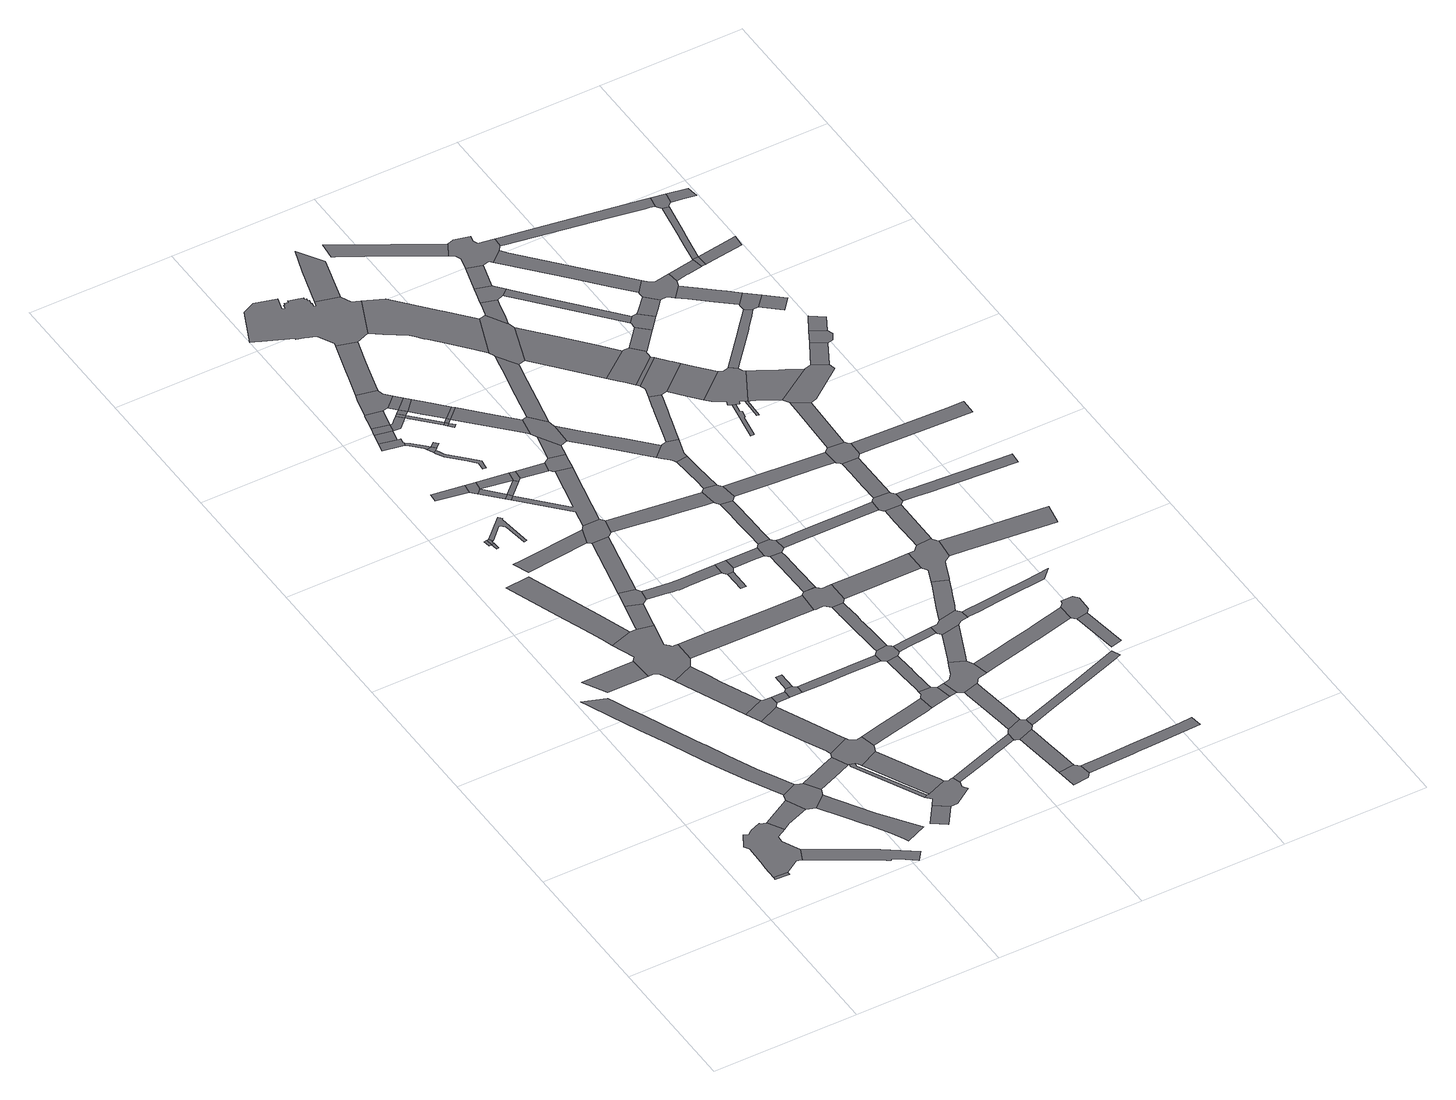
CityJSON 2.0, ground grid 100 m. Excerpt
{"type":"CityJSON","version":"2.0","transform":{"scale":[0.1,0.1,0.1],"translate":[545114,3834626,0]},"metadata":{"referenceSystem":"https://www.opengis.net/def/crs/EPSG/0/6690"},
"CityObjects":{
"road1":{"type":"Road","attributes":{"RoadStructureAttribute.sectionType":"1"},"geometry":[{"type":"MultiSurface","lod":"1","boundaries":[[[0,1,2,3]]]}]},
"road2":{"type":"Road","geometry":[{"type":"MultiSurface","lod":"1","boundaries":[[[4,5,6,7,8,9,10,11,12,13,14,0,3,15,16,17,18,19,20,21,22]]]}]},
"road3":{"type":"Road","attributes":{"RoadStructureAttribute.sectionType":"1"},"geometry":[{"type":"MultiSurface","lod":"1","boundaries":[[[23,24,22,21,25,26,27,28]]]}]},
"road4":{"type":"Road","attributes":{"RoadStructureAttribute.sectionType":"1"},"geometry":[{"type":"MultiSurface","lod":"1","boundaries":[[[29,30,31,18,17,32,33,34,35,36,37,38,39]]]}]},
"road5":{"type":"Road","attributes":{"RoadStructureAttribute.sectionType":"1"},"geometry":[{"type":"MultiSurface","lod":"1","boundaries":[[[40,41,42,43,44,45,46,47,48,49,50,51,52,53,54,55,56,57,58,59,60,61,62,63,64]]]}]},
"road6":{"type":"Road","geometry":[{"type":"MultiSurface","lod":"1","boundaries":[[[65,66,53,52,67,68,23,28,69,70,71,72]]]}]},
"road7":{"type":"Road","attributes":{"RoadStructureAttribute.sectionType":"1"},"geometry":[{"type":"MultiSurface","lod":"1","boundaries":[[[73,74,75,76,77]]]}]},
"road8":{"type":"Road","attributes":{"RoadStructureAttribute.sectionType":"1"},"geometry":[{"type":"MultiSurface","lod":"1","boundaries":[[[78,70,69,79,80,81,82,83,84,85,86,87]]]}]},
"road9":{"type":"Road","attributes":{"RoadStructureAttribute.sectionType":"1"},"geometry":[{"type":"MultiSurface","lod":"1","boundaries":[[[88,89,72,71,90,91]]]}]},
"road10":{"type":"Road","attributes":{"RoadStructureAttribute.sectionType":"1"},"geometry":[{"type":"MultiSurface","lod":"1","boundaries":[[[92,93,94,95,96,97,98,99,100]]]}]},
"road11":{"type":"Road","geometry":[{"type":"MultiSurface","lod":"1","boundaries":[[[100,99,101,77,76,102,103,104,105,106,107,108,109,110,111,112,113,114,115]]]}]},
"road12":{"type":"Road","attributes":{"RoadStructureAttribute.sectionType":"1"},"geometry":[{"type":"MultiSurface","lod":"1","boundaries":[[[116,117,118,119,120,121,122,123,105,104,124,125,126]]]}]},
"road13":{"type":"Road","geometry":[{"type":"MultiSurface","lod":"1","boundaries":[[[127,126,125,128,129,130,131]]]}]},
"road14":{"type":"Road","geometry":[{"type":"MultiSurface","lod":"1","boundaries":[[[132,133,134,135]]]}]},
"road15":{"type":"Road","geometry":[{"type":"MultiSurface","lod":"1","boundaries":[[[136,137,138,135]]]}]},
"road16":{"type":"Road","attributes":{"RoadStructureAttribute.sectionType":"1"},"geometry":[{"type":"MultiSurface","lod":"1","boundaries":[[[139,140,141,142]]]}]},
"road17":{"type":"Road","attributes":{"RoadStructureAttribute.sectionType":"1"},"geometry":[{"type":"MultiSurface","lod":"1","boundaries":[[[143,132,135,138,144,145]]]}]},
"road18":{"type":"Road","attributes":{"RoadStructureAttribute.sectionType":"1"},"geometry":[{"type":"MultiSurface","lod":"1","boundaries":[[[146,147,148,129,128,149,150,151,152,153,154]]]}]},
"road19":{"type":"Road","attributes":{"RoadStructureAttribute.sectionType":"1"},"geometry":[{"type":"MultiSurface","lod":"1","boundaries":[[[155,156,157,158,159,160]]]}]},
"road20":{"type":"Road","geometry":[{"type":"MultiSurface","lod":"1","boundaries":[[[161,162,163,154,153,164,88,91,165,155,160,166,167,168,169,170,171]]]}]},
"road21":{"type":"Road","attributes":{"RoadStructureAttribute.sectionType":"1"},"geometry":[{"type":"MultiSurface","lod":"1","boundaries":[[[172,173,174,175,176,177,178,179,180,143,145]]]}]},
"road22":{"type":"Road","attributes":{"RoadStructureAttribute.sectionType":"1"},"geometry":[{"type":"MultiSurface","lod":"1","boundaries":[[[181,182,115,114,183,184,185]]]}]},
"road23":{"type":"Road","attributes":{"RoadStructureAttribute.sectionType":"1"},"geometry":[{"type":"MultiSurface","lod":"1","boundaries":[[[186,187,188,189,190,191,192,168,167,193,194,195]]]}]},
"road24":{"type":"Road","attributes":{"RoadStructureAttribute.sectionType":"1"},"geometry":[{"type":"MultiSurface","lod":"1","boundaries":[[[131,130,196,197]]]}]},
"road25":{"type":"Road","attributes":{"RoadStructureAttribute.sectionType":"1"},"geometry":[{"type":"MultiSurface","lod":"1","boundaries":[[[198,199,200,201]]]}]},
"road26":{"type":"Road","geometry":[{"type":"MultiSurface","lod":"1","boundaries":[[[202,203,195,194,158,157,204,139,142,205,206,207,208,209]]]}]},
"road27":{"type":"Road","attributes":{"function":"3","RoadStructureAttribute.sectionType":"1"},"geometry":[{"type":"MultiSurface","lod":"1","boundaries":[[[210,211,212,213,214,215]]]}]},
"road28":{"type":"Road","geometry":[{"type":"MultiSurface","lod":"1","boundaries":[[[216,217,181,185,218,219,220,221,222,223]]]}]},
"road29":{"type":"Road","geometry":[{"type":"MultiSurface","lod":"1","boundaries":[[[224,197,196,225,226,227,228]]]}]},
"road30":{"type":"Road","geometry":[{"type":"MultiSurface","lod":"1","boundaries":[[[229,230,231,232,233,234,235,236,237]]]}]},
"road31":{"type":"Road","geometry":[{"type":"MultiSurface","lod":"1","boundaries":[[[238,239,224,228]]]}]},
"road32":{"type":"Road","attributes":{"RoadStructureAttribute.sectionType":"1"},"geometry":[{"type":"MultiSurface","lod":"1","boundaries":[[[240,229,237,241,242,243]]]}]},
"road33":{"type":"Road","geometry":[{"type":"MultiSurface","lod":"1","boundaries":[[[201,200,244,245,246]]]}]},
"road34":{"type":"Road","geometry":[{"type":"MultiSurface","lod":"1","boundaries":[[[247,248,240,243,249,250]]]}]},
"road35":{"type":"Road","attributes":{"RoadStructureAttribute.sectionType":"1"},"geometry":[{"type":"MultiSurface","lod":"1","boundaries":[[[245,244,251,252]]]}]},
"road36":{"type":"Road","attributes":{"RoadStructureAttribute.sectionType":"1"},"geometry":[{"type":"MultiSurface","lod":"1","boundaries":[[[253,254,255,256,216,223]]]}]},
"road37":{"type":"Road","attributes":{"RoadStructureAttribute.sectionType":"1"},"geometry":[{"type":"MultiSurface","lod":"1","boundaries":[[[257,258,234,233,259,260,261,262,263]]]}]},
"road38":{"type":"Road","attributes":{"RoadStructureAttribute.sectionType":"1"},"geometry":[{"type":"MultiSurface","lod":"1","boundaries":[[[264,265,266,247,250,267,268,269,270]]]}]},
"road39":{"type":"Road","geometry":[{"type":"MultiSurface","lod":"1","boundaries":[[[252,251,271,272]]]}]},
"road40":{"type":"Road","geometry":[{"type":"MultiSurface","lod":"1","boundaries":[[[263,262,273,274,275]]]}]},
"road41":{"type":"Road","attributes":{"RoadStructureAttribute.sectionType":"1"},"geometry":[{"type":"MultiSurface","lod":"1","boundaries":[[[276,277,278,250,249,279,280,281]]]}]},
"road42":{"type":"Road","attributes":{"RoadStructureAttribute.sectionType":"1"},"geometry":[{"type":"MultiSurface","lod":"1","boundaries":[[[246,245,282,283]]]}]},
"road43":{"type":"Road","geometry":[{"type":"MultiSurface","lod":"1","boundaries":[[[284,285,263,275]]]}]},
"road44":{"type":"Road","attributes":{"RoadStructureAttribute.sectionType":"1"},"geometry":[{"type":"MultiSurface","lod":"1","boundaries":[[[286,287,288,289,290,291,292,293,294,295,296,297,274,273]]]}]},
"road45":{"type":"Road","attributes":{"RoadStructureAttribute.sectionType":"1"},"geometry":[{"type":"MultiSurface","lod":"1","boundaries":[[[298,299,300,301,171,170,302,303,304,305,306]]]}]},
"road46":{"type":"Road","attributes":{"RoadStructureAttribute.sectionType":"1"},"geometry":[{"type":"MultiSurface","lod":"1","boundaries":[[[282,252,272,307]]]}]},
"road47":{"type":"Road","attributes":{"RoadStructureAttribute.sectionType":"1"},"geometry":[{"type":"MultiSurface","lod":"1","boundaries":[[[308,309,310,311,312,108,107,313,314,315,316,317]]]}]},
"road48":{"type":"Road","geometry":[{"type":"MultiSurface","lod":"1","boundaries":[[[318,319,320,321,264,270,322,323,324,325,326,327,328]]]}]},
"road49":{"type":"Road","geometry":[{"type":"MultiSurface","lod":"1","boundaries":[[[329,276,281,330]]]}]},
"road50":{"type":"Road","geometry":[{"type":"MultiSurface","lod":"1","boundaries":[[[331,332,333,210,215,334,335,256,255,336,337,338,339,340,341,342]]]}]},
"road51":{"type":"Road","attributes":{"RoadStructureAttribute.sectionType":"1"},"geometry":[{"type":"MultiSurface","lod":"1","boundaries":[[[343,344,345,346,347,348,221,220,349,350,351,352,353,354,355,356,357,358,359]]]}]},
"road52":{"type":"Road","attributes":{"RoadStructureAttribute.sectionType":"1"},"geometry":[{"type":"MultiSurface","lod":"1","boundaries":[[[360,361,329,330,362]]]}]},
"road53":{"type":"Road","attributes":{"RoadStructureAttribute.sectionType":"1"},"geometry":[{"type":"MultiSurface","lod":"1","boundaries":[[[363,364,365,366,227,226,367,368,369,370,371]]]}]},
"road54":{"type":"Road","geometry":[{"type":"MultiSurface","lod":"1","boundaries":[[[283,282,307,372,373]]]}]},
"road55":{"type":"Road","attributes":{"RoadStructureAttribute.sectionType":"1"},"geometry":[{"type":"MultiSurface","lod":"1","boundaries":[[[374,375,272,271,376,331,342,377,378,379]]]}]},
"road56":{"type":"Road","attributes":{"RoadStructureAttribute.sectionType":"1"},"geometry":[{"type":"MultiSurface","lod":"1","boundaries":[[[324,323,380,360,381]]]}]},
"road57":{"type":"Road","attributes":{"RoadStructureAttribute.sectionType":"1"},"geometry":[{"type":"MultiSurface","lod":"1","boundaries":[[[382,383,384,385,386,209,208,387,388,389,390,391,392,393]]]}]},
"road58":{"type":"Road","attributes":{"RoadStructureAttribute.sectionType":"1"},"geometry":[{"type":"MultiSurface","lod":"1","boundaries":[[[330,281,394,395]]]}]},
"road59":{"type":"Road","geometry":[{"type":"MultiSurface","lod":"1","boundaries":[[[381,360,362,396]]]}]},
"road60":{"type":"Road","geometry":[{"type":"MultiSurface","lod":"1","boundaries":[[[395,394,397,398]]]}]},
"road61":{"type":"Road","attributes":{"RoadStructureAttribute.sectionType":"1"},"geometry":[{"type":"MultiSurface","lod":"1","boundaries":[[[399,400,401,402,403,318,328,404,405,406,407,408]]]}]},
"road62":{"type":"Road","geometry":[{"type":"MultiSurface","lod":"1","boundaries":[[[409,410,398,397]]]}]},
"road63":{"type":"Road","attributes":{"RoadStructureAttribute.sectionType":"1"},"geometry":[{"type":"MultiSurface","lod":"1","boundaries":[[[411,395,398,412]]]}]},
"road64":{"type":"Road","attributes":{"RoadStructureAttribute.sectionType":"1"},"geometry":[{"type":"MultiSurface","lod":"1","boundaries":[[[413,396,362,414,411,415]]]}]},
"road65":{"type":"Road","attributes":{"RoadStructureAttribute.sectionType":"1"},"geometry":[{"type":"MultiSurface","lod":"1","boundaries":[[[373,372,416,417]]]}]},
"road66":{"type":"Road","geometry":[{"type":"MultiSurface","lod":"1","boundaries":[[[415,411,412,418]]]}]},
"road67":{"type":"Road","geometry":[{"type":"MultiSurface","lod":"1","boundaries":[[[419,420,421,422,423,424,425,426,427,428,429,430,431,432,399,408,433,434,435,436,437,438,439,440,441,442,443,444,445,446,447,448,449,450,451,452,453,454,455,456]]]}]},
"road68":{"type":"Road","geometry":[{"type":"MultiSurface","lod":"1","boundaries":[[[457,458,459,460]]]}]},
"road69":{"type":"Road","geometry":[{"type":"MultiSurface","lod":"1","boundaries":[[[461,462,463,298,306,464,465,466,467]]]}]},
"road70":{"type":"Road","geometry":[{"type":"MultiSurface","lod":"1","boundaries":[[[359,358,460,459,468,469]]]}]},
"road71":{"type":"Road","attributes":{"RoadStructureAttribute.sectionType":"1"},"geometry":[{"type":"MultiSurface","lod":"1","boundaries":[[[470,471,418,412,472,473,474,475,476,477]]]}]},
"road72":{"type":"Road","geometry":[{"type":"MultiSurface","lod":"1","boundaries":[[[478,479,480,417,416,481,482,374,379,483,484,485]]]}]},
"road73":{"type":"Road","attributes":{"RoadStructureAttribute.sectionType":"1"},"geometry":[{"type":"MultiSurface","lod":"1","boundaries":[[[486,487,488,489,490,491,492,493,461,467]]]}]},
"road74":{"type":"Road","geometry":[{"type":"MultiSurface","lod":"1","boundaries":[[[494,495,496,497,498,499,500,501]]]}]},
"road75":{"type":"Road","attributes":{"RoadStructureAttribute.sectionType":"1"},"geometry":[{"type":"MultiSurface","lod":"1","boundaries":[[[502,503,504,505,506,507,508,495,494]]]}]},
"road76":{"type":"Road","attributes":{"RoadStructureAttribute.sectionType":"1"},"geometry":[{"type":"MultiSurface","lod":"1","boundaries":[[[509,466,465,510]]]}]},
"road77":{"type":"Road","geometry":[{"type":"MultiSurface","lod":"1","boundaries":[[[511,512,513,514,371,370,491,490,515,516,517]]]}]},
"road78":{"type":"Road","attributes":{"function":"3","RoadStructureAttribute.sectionType":"1"},"geometry":[{"type":"MultiSurface","lod":"1","boundaries":[[[339,338,518,519,520,521,522,523]]]}]},
"road79":{"type":"Road","attributes":{"RoadStructureAttribute.sectionType":"1"},"geometry":[{"type":"MultiSurface","lod":"1","boundaries":[[[524,478,485,525]]]}]},
"road80":{"type":"Road","geometry":[{"type":"MultiSurface","lod":"1","boundaries":[[[526,527,528,382,393,529,506,505,530,531]]]}]},
"road81":{"type":"Road","attributes":{"RoadStructureAttribute.sectionType":"1"},"geometry":[{"type":"MultiSurface","lod":"1","boundaries":[[[469,468,532,533,534,535]]]}]},
"road82":{"type":"Road","attributes":{"RoadStructureAttribute.sectionType":"1"},"geometry":[{"type":"MultiSurface","lod":"1","boundaries":[[[536,537,538,539,540,541,542,543,544,545,546,547,548,549,550,551,552,513,512]]]}]},
"road83":{"type":"Road","attributes":{"RoadStructureAttribute.sectionType":"1"},"geometry":[{"type":"MultiSurface","lod":"1","boundaries":[[[553,554,555,556,557,558,559,560,561,562,527,526]]]}]},
"road84":{"type":"Road","geometry":[{"type":"MultiSurface","lod":"1","boundaries":[[[563,477,476,564,524,525,565,566,567,568,569,570]]]}]},
"road85":{"type":"Road","geometry":[{"type":"MultiSurface","lod":"1","boundaries":[[[571,572,573,574,317,316,575,576,577,543,542,578,579]]]}]},
"road86":{"type":"Road","geometry":[{"type":"MultiSurface","lod":"1","boundaries":[[[580,581,582,583,509,510,584,558,557,585,586,587,588,589]]]}]},
"road87":{"type":"Road","attributes":{"RoadStructureAttribute.sectionType":"1"},"geometry":[{"type":"MultiSurface","lod":"1","boundaries":[[[590,591,592,593,594,573,595,596,597,598,599]]]}]},
"road88":{"type":"Road","attributes":{"RoadStructureAttribute.sectionType":"1"},"geometry":[{"type":"MultiSurface","lod":"1","boundaries":[[[600,601,602,517,516,603,604,605]]]}]},
"road89":{"type":"Road","geometry":[{"type":"MultiSurface","lod":"1","boundaries":[[[606,607,608,437,436,609,610]]]}]},
"road90":{"type":"Road","geometry":[{"type":"MultiSurface","lod":"1","boundaries":[[[611,612,613,535,534,614,590,599,615,616]]]}]},
"road91":{"type":"Road","attributes":{"RoadStructureAttribute.sectionType":"1"},"geometry":[{"type":"MultiSurface","lod":"1","boundaries":[[[617,618,619,620,621,622,623,624,563,570,625,626,627,628,629]]]}]},
"road92":{"type":"Road","attributes":{"RoadStructureAttribute.sectionType":"1"},"geometry":[{"type":"MultiSurface","lod":"1","boundaries":[[[630,631,632,633,634,635,613,612,636,637,638,639,640,641]]]}]},
"road93":{"type":"Road","attributes":{"RoadStructureAttribute.sectionType":"1"},"geometry":[{"type":"MultiSurface","lod":"1","boundaries":[[[642,643,644,645,434,433,646,647,648,649,650,651,652,653,654]]]}]},
"road94":{"type":"Road","attributes":{"RoadStructureAttribute.sectionType":"1"},"geometry":[{"type":"MultiSurface","lod":"1","boundaries":[[[655,656,657,658,568,567,659,660,661,662]]]}]},
"road95":{"type":"Road","attributes":{"RoadStructureAttribute.sectionType":"1"},"geometry":[{"type":"MultiSurface","lod":"1","boundaries":[[[663,664,665,666,667,580,589]]]}]},
"road96":{"type":"Road","geometry":[{"type":"MultiSurface","lod":"1","boundaries":[[[668,669,523,522,670,630,641,671,672,673,674,675,676]]]}]},
"road97":{"type":"Road","attributes":{"RoadStructureAttribute.sectionType":"1"},"geometry":[{"type":"MultiSurface","lod":"1","boundaries":[[[677,678,679,680,681,682,683,684,501,500,685,686,687,688,689,690,691]]]}]},
"road98":{"type":"Road","attributes":{"RoadStructureAttribute.sectionType":"1"},"geometry":[{"type":"MultiSurface","lod":"1","boundaries":[[[692,693,694,695,696,697,698,668,676]]]}]},
"road99":{"type":"Road","geometry":[{"type":"MultiSurface","lod":"1","boundaries":[[[699,700,701,702,600,605,703,704,666,665,705,706,707,708,709,710]]]}]},
"road100":{"type":"Road","geometry":[{"type":"MultiSurface","lod":"1","boundaries":[[[711,712,662,661,713,714,715,716,695,694,717,718,719,720]]]}]},
"road101":{"type":"Road","attributes":{"RoadStructureAttribute.sectionType":"1"},"geometry":[{"type":"MultiSurface","lod":"1","boundaries":[[[721,722,579,578,723,724]]]}]},
"road102":{"type":"Road","attributes":{"RoadStructureAttribute.sectionType":"1"},"geometry":[{"type":"MultiSurface","lod":"1","boundaries":[[[725,726,727,728,729,730,731,531,530,732,733,734,735,736,737,738,739,740]]]}]},
"road103":{"type":"Road","geometry":[{"type":"MultiSurface","lod":"1","boundaries":[[[741,742,654,653,743,617,629,744,745,746,747,748]]]}]},
"road104":{"type":"Road","attributes":{"RoadStructureAttribute.sectionType":"1"},"geometry":[{"type":"MultiSurface","lod":"1","boundaries":[[[749,750,751,752,700,699,753,754,755,756,757,758]]]}]},
"road105":{"type":"Road","attributes":{"RoadStructureAttribute.sectionType":"1"},"geometry":[{"type":"MultiSurface","lod":"1","boundaries":[[[759,760,761,762,763,616,615,764,765,766,767,768,769]]]}]},
"road106":{"type":"Road","attributes":{"RoadStructureAttribute.sectionType":"1"},"geometry":[{"type":"MultiSurface","lod":"1","boundaries":[[[770,771,772,773,774,775,776,777,588,587,778,779,780,781,782,783,784]]]}]},
"road107":{"type":"Road","attributes":{"RoadStructureAttribute.sectionType":"1"},"geometry":[{"type":"MultiSurface","lod":"1","boundaries":[[[785,786,787,788,789,790,791,792,793,711,720,794,795,796,797,798,799,800,801]]]}]},
"road108":{"type":"Road","attributes":{"RoadStructureAttribute.sectionType":"1"},"geometry":[{"type":"MultiSurface","lod":"1","boundaries":[[[802,803,804,805,806,807,808,809]]]}]},
"road109":{"type":"Road","attributes":{"RoadStructureAttribute.sectionType":"1"},"geometry":[{"type":"MultiSurface","lod":"1","boundaries":[[[810,811,812,741,748,813,814,815,816]]]}]},
"road110":{"type":"Road","attributes":{"RoadStructureAttribute.sectionType":"1"},"geometry":[{"type":"MultiSurface","lod":"1","boundaries":[[[817,818,819,746,745,820,821,822,823]]]}]},
"road111":{"type":"Road","attributes":{"function":"3","RoadStructureAttribute.sectionType":"1"},"geometry":[{"type":"MultiSurface","lod":"1","boundaries":[[[674,673,824,825,826,827,828,829]]]}]},
"road112":{"type":"Road","geometry":[{"type":"MultiSurface","lod":"1","boundaries":[[[830,831,810,816,832,833,834,835]]]}]},
"road113":{"type":"Road","geometry":[{"type":"MultiSurface","lod":"1","boundaries":[[[836,837,838,839,840,841,724,723,842,843,749,758,844,845,846,847,848,849,850]]]}]},
"road114":{"type":"Road","attributes":{"RoadStructureAttribute.sectionType":"1"},"geometry":[{"type":"MultiSurface","lod":"1","boundaries":[[[851,830,835,852]]]}]},
"road115":{"type":"Road","geometry":[{"type":"MultiSurface","lod":"1","boundaries":[[[853,854,855,823,822,856,857,858,859,860,861,862,863]]]}]},
"road116":{"type":"Road","attributes":{"RoadStructureAttribute.sectionType":"1"},"geometry":[{"type":"MultiSurface","lod":"1","boundaries":[[[864,865,866,867,868,869,870,710,709,871,872,873,874,875]]]}]},
"road117":{"type":"Road","attributes":{"RoadStructureAttribute.sectionType":"1"},"geometry":[{"type":"MultiSurface","lod":"1","boundaries":[[[859,858,876,877]]]}]},
"road118":{"type":"Road","geometry":[{"type":"MultiSurface","lod":"1","boundaries":[[[878,879,877,876,880,881,882,785,801,883,884]]]}]},
"road119":{"type":"Road","attributes":{"RoadStructureAttribute.sectionType":"1"},"geometry":[{"type":"MultiSurface","lod":"1","boundaries":[[[885,886,887,839,838,888,889]]]}]},
"road120":{"type":"Road","attributes":{"RoadStructureAttribute.sectionType":"1"},"geometry":[{"type":"MultiSurface","lod":"1","boundaries":[[[890,891,892,893,894,895,896,897]]]}]},
"road121":{"type":"Road","geometry":[{"type":"MultiSurface","lod":"1","boundaries":[[[898,899,900,769,768,901,902,885,889,903,904,905,906,907]]]}]},
"road122":{"type":"Road","attributes":{"RoadStructureAttribute.sectionType":"1"},"geometry":[{"type":"MultiSurface","lod":"1","boundaries":[[[908,909,910,911]]]}]},
"road123":{"type":"Road","geometry":[{"type":"MultiSurface","lod":"1","boundaries":[[[912,913,914,809,808,915,916,917,918,851,852,919,920,921,922,923,924,925,926,927,928,929,930,931]]]}]},
"road124":{"type":"Road","attributes":{"RoadStructureAttribute.sectionType":"1"},"geometry":[{"type":"MultiSurface","lod":"1","boundaries":[[[932,933,833,832,934,935,936,937]]]}]},
"road125":{"type":"Road","attributes":{"RoadStructureAttribute.sectionType":"1"},"geometry":[{"type":"MultiSurface","lod":"1","boundaries":[[[938,884,883,939,940,941]]]}]},
"road126":{"type":"Road","geometry":[{"type":"MultiSurface","lod":"1","boundaries":[[[942,943,770,784,909,908,944,945,946,947]]]}]},
"road127":{"type":"Road","attributes":{"RoadStructureAttribute.sectionType":"1"},"geometry":[{"type":"MultiSurface","lod":"1","boundaries":[[[948,949,950,898,907,951]]]}]},
"road128":{"type":"Road","geometry":[{"type":"MultiSurface","lod":"1","boundaries":[[[952,953,954,955,956]]]}]},
"road129":{"type":"Road","attributes":{"RoadStructureAttribute.sectionType":"1"},"geometry":[{"type":"MultiSurface","lod":"1","boundaries":[[[957,958,863,862,959,960]]]}]},
"road130":{"type":"Road","geometry":[{"type":"MultiSurface","lod":"1","boundaries":[[[961,962,941,940,963,964,965,890,897,966,967,968,952,956,969,970,971,972,973]]]}]},
"road131":{"type":"Road","geometry":[{"type":"MultiSurface","lod":"1","boundaries":[[[974,975,976,829,828,977,978,948,951,979,980,981,982,983,984,985]]]}]},
"road132":{"type":"Road","geometry":[{"type":"MultiSurface","lod":"1","boundaries":[[[986,987,937,936,988,989,957,960,990,991]]]}]},
"road133":{"type":"Road","attributes":{"RoadStructureAttribute.sectionType":"1"},"geometry":[{"type":"MultiSurface","lod":"1","boundaries":[[[992,993,994,923,922,995,996,997,998,999]]]}]},
"road134":{"type":"Road","attributes":{"RoadStructureAttribute.sectionType":"1"},"geometry":[{"type":"MultiSurface","lod":"1","boundaries":[[[1000,1001,1002,1003,974,985,1004]]]}]},
"road135":{"type":"Road","attributes":{"RoadStructureAttribute.sectionType":"1"},"geometry":[{"type":"MultiSurface","lod":"1","boundaries":[[[1005,1006,850,849,1007,1008,1009,1010]]]}]},
"road136":{"type":"Road","attributes":{"RoadStructureAttribute.sectionType":"1"},"geometry":[{"type":"MultiSurface","lod":"1","boundaries":[[[1011,1012,986,991,1013,1014]]]}]},
"road137":{"type":"Road","geometry":[{"type":"MultiSurface","lod":"1","boundaries":[[[1015,1016,1017,1018,969,956,1019,1020,1021,1022,1023]]]}]},
"road138":{"type":"Road","attributes":{"RoadStructureAttribute.sectionType":"1"},"geometry":[{"type":"MultiSurface","lod":"1","boundaries":[[[1024,1025,1026,905,904,1027,1028,1029,1030,1031]]]}]},
"road139":{"type":"Road","geometry":[{"type":"MultiSurface","lod":"1","boundaries":[[[1032,1033,1023,1022,1000,1004,1034,1035,1036,1037,1038]]]}]},
"road140":{"type":"Road","attributes":{"RoadStructureAttribute.sectionType":"1"},"geometry":[{"type":"MultiSurface","lod":"1","boundaries":[[[1039,1040,1041,1042,973,972,1043,1044,1045,1046,1047,1048,1049,1050,1051]]]}]},
"road141":{"type":"Road","geometry":[{"type":"MultiSurface","lod":"1","boundaries":[[[1052,1053,1054,1055,999,998,1056,1011,1014,1057,1058,1059,1060,1061,1062,1063]]]}]},
"road142":{"type":"Road","attributes":{"function":"3","RoadStructureAttribute.sectionType":"1"},"geometry":[{"type":"MultiSurface","lod":"1","boundaries":[[[1064,1065,982,981,1066,1067,1068]]]}]},
"road143":{"type":"Road","attributes":{"RoadStructureAttribute.sectionType":"1"},"geometry":[{"type":"MultiSurface","lod":"1","boundaries":[[[1069,1070,1071,1072,927,926,1073,1074,1075,1076,1077,1078,1079]]]}]},
"road144":{"type":"Road","attributes":{"RoadStructureAttribute.sectionType":"1"},"geometry":[{"type":"MultiSurface","lod":"1","boundaries":[[[1080,1081,1082,1060,1059,1083,1084,1085,1086]]]}]},
"road145":{"type":"Road","attributes":{"RoadStructureAttribute.sectionType":"1"},"geometry":[{"type":"MultiSurface","lod":"1","boundaries":[[[1087,1088,1032,1038,1089]]]}]},
"road146":{"type":"Road","attributes":{"RoadStructureAttribute.sectionType":"1"},"geometry":[{"type":"MultiSurface","lod":"1","boundaries":[[[1090,1091,1092,1063,1062,1093,1094,1095,1096]]]}]},
"road147":{"type":"Road","geometry":[{"type":"MultiSurface","lod":"1","boundaries":[[[1086,1085,1097,1098,1039,1051,1099,1100,1101]]]}]},
"road148":{"type":"Road","geometry":[{"type":"MultiSurface","lod":"1","boundaries":[[[1102,1087,1089,1103,1104,1105]]]}]},
"road149":{"type":"Road","geometry":[{"type":"MultiSurface","lod":"1","boundaries":[[[1106,1107,1108,1109,1090,1096,1110,1111]]]}]},
"road150":{"type":"Road","attributes":{"RoadStructureAttribute.sectionType":"1"},"geometry":[{"type":"MultiSurface","lod":"1","boundaries":[[[1101,1100,1112,1113]]]}]},
"road151":{"type":"Road","attributes":{"RoadStructureAttribute.sectionType":"1"},"geometry":[{"type":"MultiSurface","lod":"1","boundaries":[[[1114,1102,1105,1115]]]}]},
"road152":{"type":"Road","attributes":{"RoadStructureAttribute.sectionType":"1"},"geometry":[{"type":"MultiSurface","lod":"1","boundaries":[[[1116,1117,1118,1119,1108,1107,1120,1121,1122]]]}]},
"road153":{"type":"Road","attributes":{"RoadStructureAttribute.sectionType":"1"},"geometry":[{"type":"MultiSurface","lod":"1","boundaries":[[[1123,1106,1111,1124,1125]]]}]},
"road154":{"type":"Road","geometry":[{"type":"MultiSurface","lod":"1","boundaries":[[[1079,1078,1077,1126,1116,1122,1127,1128,1129,1130,1131]]]}]},
"road155":{"type":"Road","attributes":{"RoadStructureAttribute.sectionType":"1"},"geometry":[{"type":"MultiSurface","lod":"1","boundaries":[[[1131,1130,1129,1132,1133,1134,1135]]]}]}
},
"vertices":[
[211,319,0],[210,299,0],[308,293,0],[309,317,0],
[394,773,0],[390,779,0],[388,783,0],[314,754,0],[308,749,0],[282,728,0],[254,744,0],[199,648,0],[220,614,0],[219,480,0],[212,419,0],[411,380,0],[421,375,0],[441,367,0],[480,454,0],[421,575,0],[425,619,0],[492,659,0],[432,764,0],
[634,880,0],[458,779,0],[539,688,0],[665,737,0],[671,740,0],[694,749,0],
[893,206,0],[580,396,0],[497,445,0],[451,362,0],[845,124,0],[875,103,0],[896,88,0],[906,101,0],[944,74,0],[1044,2,0],[1092,69,0],
[35,2276,0],[59,2220,0],[123,2072,0],[163,1981,0],[208,1876,0],[291,1684,0],[358,1529,0],[383,1472,0],[397,1440,0],[397,1438,0],[446,1330,0],[523,1166,0],[647,928,0],[752,979,0],[696,1085,0],[629,1217,0],[540,1411,0],[477,1557,0],[468,1577,0],[438,1648,0],[299,1970,0],[273,2029,0],[253,2074,0],[209,2177,0],[190,2221,0],
[764,972,0],[754,976,0],[646,926,0],[638,895,0],[757,728,0],[850,808,0],[867,856,0],[803,960,0],
[440,2428,0],[131,2426,0],[218,2266,0],[502,2269,0],[495,2429,0],
[1037,507,0],[850,581,0],[939,440,0],[949,425,0],[995,353,0],[1022,304,0],[1038,274,0],[1066,212,0],[1078,185,0],[1221,250,0],
[1072,1072,0],[996,1040,0],[1050,932,0],[1122,962,0],
[531,2901,0],[348,3408,0],[182,3394,0],[337,2969,0],[370,2878,0],[387,2829,0],[435,2695,0],[461,2621,0],[614,2669,0],
[519,2462,0],[543,2270,0],[569,2253,0],[617,2148,0],[765,2215,0],[794,2265,0],[801,2277,0],[804,2425,0],[784,2426,0],[765,2426,0],[752,2442,0],[731,2467,0],[745,2533,0],[769,2645,0],[661,2669,0],
[960,1757,0],[957,1764,0],[921,1841,0],[913,1859,0],[908,1870,0],[886,1920,0],[851,2001,0],[821,2079,0],[649,2078,0],[828,1671,0],[971,1734,0],
[980,1725,0],[873,1569,0],[1018,1633,0],[1041,1665,0],[1040,1725,0],
[301,3820,0],[283,3817,0],[290,3771,0],[308,3772,0],
[312,3724,0],[329,3725,0],[324,3774,0],
[1364,387,0],[1271,256,0],[1362,191,0],[1455,323,0],
[316,3822,0],[322,3800,0],[333,3800,0],
[1218,1200,0],[1155,1337,0],[1085,1488,0],[894,1521,0],[1008,1273,0],[1073,1136,0],[1080,1121,0],[1085,1106,0],[1231,1173,0],
[1129,962,0],[1125,943,0],[1364,471,0],[1384,486,0],[1159,931,0],[1163,952,0],
[1281,1131,0],[1240,1154,0],[1239,1155,0],[1074,1077,0],[1125,963,0],[1173,949,0],[1189,918,0],[1323,984,0],[1341,1027,0],[1343,1032,0],[1320,1139,0],
[429,3892,0],[440,3893,0],[462,3868,0],[466,3862,0],[488,3695,0],[509,3697,0],[480,3938,0],[487,3945,0],[466,3966,0],
[706,2882,0],[663,2681,0],[772,2658,0],[778,2686,0],[813,2846,0],
[1525,575,0],[1489,648,0],[1469,688,0],[1465,696,0],[1453,721,0],[1427,774,0],[1364,901,0],[1319,654,0],[1403,485,0],[1539,545,0],
[1132,1665,0],[1132,1725,0],
[227,4349,0],[221,4289,0],[435,4250,0],[444,4318,0],
[1584,534,0],[1570,530,0],[1398,435,0],[1506,323,0],[1629,410,0],[1605,444,0],[1617,482,0],[1599,539,0],
[844,3608,0],[374,3557,0],[342,3554,0],[325,3552,0],[370,3445,0],[805,3495,0],
[733,3005,0],[726,2974,0],[825,2854,0],[848,2870,0],[850,2870,0],[861,2949,0],[847,2975,0],[843,2982,0],
[1153,1745,0],[1184,1666,0],[1222,1666,0],[1222,1726,0],[1198,1745,0],
[193,4903,0],[184,4862,0],[179,4837,0],[296,4815,0],[320,4811,0],[331,4834,0],[325,4838,0],[332,4875,0],[307,4878,0],
[1197,1864,0],[1152,1864,0],
[210,4986,0],[310,4893,0],[326,4961,0],[327,4961,0],
[473,4210,0],[505,4241,0],[515,4308,0],
[224,5045,0],[217,5015,0],[329,4961,0],[339,5018,0],
[591,4086,0],[621,4114,0],
[881,3166,0],[932,3404,0],[945,3473,0],[832,3470,0],
[413,4757,0],[359,4811,0],[343,4792,0],[395,4740,0],[406,4727,0],[416,4711,0],[450,4719,0],
[253,5168,0],[251,5161,0],[241,5118,0],[342,5029,0],[366,5134,0],[367,5136,0],[369,5148,0],
[616,4060,0],[644,4087,0],
[436,4668,0],[459,4679,0],[474,4693,0],
[409,5066,0],[389,5046,0],[358,5016,0],[378,4956,0],[429,5005,0],[449,5024,0],
[718,4206,0],[728,4277,0],
[507,4723,0],[483,4748,0],
[445,4649,0],[463,4614,0],[471,4601,0],[573,4495,0],[619,4446,0],[613,4389,0],[638,4387,0],[645,4454,0],[591,4512,0],[491,4617,0],[484,4626,0],[468,4660,0],
[1803,1254,0],[1672,1223,0],[1449,1171,0],[1337,1143,0],[1362,1037,0],[1514,1072,0],[1636,1101,0],[1778,1134,0],[1816,1144,0],
[742,4181,0],
[1663,2417,0],[1466,2419,0],[1213,2422,0],[1039,2423,0],[820,2425,0],[1036,2276,0],[1329,2273,0],[1583,2270,0],[1664,2269,0],[1672,2417,0],
[300,5352,0],[289,5313,0],[285,5300,0],[270,5244,0],[402,5156,0],[408,5157,0],[488,5233,0],[467,5255,0],[446,5278,0],[439,5313,0],[437,5324,0],
[427,5083,0],[467,5042,0],
[867,3638,0],[860,3630,0],[851,3617,0],[810,3490,0],[828,3474,0],[951,3477,0],[974,3495,0],[978,3498,0],[1003,3608,0],[999,3613,0],[984,3633,0],[980,3637,0],
[1233,2925,0],[1207,2925,0],[1183,2925,0],[1122,2924,0],[1058,2924,0],[908,2942,0],[960,2856,0],[984,2853,0],[1022,2848,0],[1057,2844,0],[1067,2843,0],[1155,2845,0],[1186,2845,0],[1208,2845,0],[1321,2844,0],[1364,2844,0],[1363,2926,0],
[453,5109,0],[450,5106,0],[494,5067,0],
[1673,1729,0],[1464,1727,0],[1366,1726,0],[1245,1726,0],[1367,1666,0],[1552,1668,0],[1695,1669,0],[1774,1669,0],[1770,1729,0],
[761,4198,0],[771,4270,0],
[975,4144,0],[903,3809,0],[894,3767,0],[1009,3772,0],[1074,4079,0],[1083,4121,0],
[442,5121,0],[533,5185,0],
[2088,707,0],[2080,705,0],[1962,664,0],[1815,614,0],[1611,543,0],[1619,483,0],[1629,487,0],[1778,538,0],[1899,579,0],[1920,586,0],[1987,609,0],[2091,646,0],
[616,4849,0],[634,4866,0],
[569,5148,0],
[633,4831,0],[651,4848,0],
[427,5797,0],[388,5661,0],[363,5574,0],[346,5511,0],[326,5442,0],[448,5363,0],[474,5459,0],[506,5575,0],[519,5622,0],[559,5759,0],
[664,4799,0],[682,4816,0],
[661,4893,0],[678,4874,0],
[618,5096,0],[538,5020,0],[740,4968,0],
[945,4171,0],[962,4243,0],
[757,4950,0],
[201,6381,0],[111,6340,0],[2,6090,0],[59,6066,0],[69,6061,0],[255,5980,0],[253,5970,0],[320,5952,0],[331,5947,0],[353,5938,0],[377,5927,0],[379,5926,0],[378,5921,0],[434,5821,0],[651,5794,0],[769,6066,0],[714,6090,0],[680,6163,0],[525,6206,0],[514,6166,0],[497,6171,0],[504,6200,0],[497,6201,0],[503,6233,0],[494,6235,0],[497,6250,0],[482,6255,0],[486,6270,0],[453,6278,0],[424,6287,0],[391,6295,0],[387,6280,0],[362,6286,0],[359,6271,0],[348,6274,0],[341,6245,0],[321,6250,0],[346,6341,0],
[1387,2664,0],[1427,2664,0],[1426,2814,0],[1386,2814,0],
[1825,1310,0],[1827,1284,0],[1813,1267,0],[1918,1168,0],[1963,1179,0],[1938,1287,0],[1906,1308,0],
[1445,2845,0],[1441,2926,0],
[1010,4685,0],[882,4819,0],[761,4788,0],[931,4610,0],[955,4585,0],[1002,4536,0],[1022,4514,0],[1045,4648,0],
[1001,4266,0],[979,4253,0],[965,4244,0],[950,4170,0],[965,4154,0],[1090,4156,0],[1106,4231,0],[1109,4243,0],
[1903,1348,0],[1893,1500,0],[1893,1504,0],[1890,1545,0],[1882,1653,0],[1804,1643,0],[1814,1486,0],[1824,1342,0],
[2283,265,0],[2173,252,0],[2190,121,0],[2191,110,0],[2300,125,0],[2313,140,0],[2326,155,0],[2316,235,0],
[2270,366,0],[2251,509,0],[2238,619,0],[2232,668,0],[2126,626,0],[2138,531,0],[2157,384,0],
[1992,1299,0],[2018,1191,0],
[1895,1752,0],[1875,1768,0],[1796,1757,0],[1779,1739,0],[1900,1672,0],[1910,1683,0],[1905,1743,0],
[1145,3477,0],[1290,3458,0],[1431,3441,0],[1600,3420,0],[1648,3413,0],[1635,3526,0],
[1043,4468,0],[1127,4331,0],
[2217,786,0],[2111,740,0],[2107,735,0],[2102,639,0],[2253,701,0],[2248,763,0],
[1458,2845,0],[1585,2846,0],[1661,2845,0],[1659,2926,0],
[1874,1791,0],[1868,1901,0],[1860,2028,0],[1860,2040,0],[1859,2090,0],[1851,2212,0],[1849,2236,0],[1771,2232,0],[1774,2164,0],[1774,2155,0],[1775,2135,0],[1778,2089,0],[1781,2013,0],[1781,2007,0],[1783,1985,0],[1790,1868,0],[1795,1786,0],
[2210,841,0],[2198,936,0],[2185,1045,0],[2171,1151,0],[2165,1194,0],[2059,1163,0],[2062,1138,0],[2076,1033,0],[2093,895,0],[2103,814,0],
[1083,4658,0],[1040,4475,0],[1133,4333,0],[1172,4344,0],[1177,4346,0],[1182,4500,0],[1180,4509,0],[1172,4549,0],
[1807,2412,0],[1779,2442,0],[1698,2442,0],[1697,2441,0],[1678,2268,0],[1701,2268,0],[1736,2268,0],[1873,2261,0],[1872,2413,0],
[2113,1446,0],[2103,1423,0],[2070,1348,0],[2037,1310,0],[2053,1167,0],[2195,1233,0],[2198,1233,0],[2264,1249,0],[2238,1358,0],[2213,1402,0],
[1689,2819,0],[1690,2778,0],[1690,2775,0],[1691,2704,0],[1696,2539,0],[1779,2443,0],[1774,2616,0],[1770,2777,0],[1770,2778,0],[1768,2818,0],
[2184,1773,0],[2156,1770,0],[2005,1754,0],[1994,1692,0],[2103,1704,0],[2188,1713,0],
[660,6657,0],[659,6655,0],[602,6480,0],[684,6178,0],[768,6485,0],
[1785,2934,0],[1765,2956,0],[1684,2955,0],[1678,2829,0],[1797,2846,0],[1792,2926,0],
[1202,5224,0],[1185,5141,0],[1176,5100,0],[1164,5045,0],[1126,4860,0],[1107,4772,0],[1096,4720,0],[1086,4670,0],[1193,4648,0],[1198,4675,0],[1253,4933,0],[1283,5077,0],[1285,5089,0],
[1673,3381,0],[1676,3299,0],[1676,3287,0],[1678,3210,0],[1679,3176,0],[1681,3050,0],[1762,3034,0],[1759,3178,0],[1759,3184,0],[1756,3301,0],[1756,3308,0],[1755,3369,0],
[1274,5583,0],[1139,5738,0],[1126,5753,0],[905,6007,0],[728,5740,0],[859,5648,0],[879,5625,0],[917,5579,0],[934,5561,0],[1013,5471,0],[1133,5332,0],[1186,5271,0],[1292,5562,0],
[1484,4186,0],[1390,4283,0],[1358,4316,0],[1316,4360,0],[1312,4205,0],[1459,4051,0],[1562,3942,0],[1643,4019,0],
[2227,1434,0],[2268,1530,0],[2341,1705,0],[2211,1681,0],[2126,1476,0],
[1662,3555,0],[1638,3530,0],[1654,3406,0],[1774,3388,0],[1778,3393,0],[1782,3397,0],[1770,3509,0],[1766,3514,0],[1745,3539,0],
[3111,267,0],[3029,263,0],[2929,259,0],[2746,252,0],[2668,248,0],[2540,243,0],[2407,239,0],[2348,236,0],[2350,157,0],[2408,159,0],[2567,165,0],[2642,167,0],[2678,168,0],[2747,171,0],[3124,187,0],
[1733,3741,0],[1727,3826,0],[1726,3851,0],[1647,3842,0],[1654,3741,0],[1661,3611,0],[1662,3581,0],
[2393,1831,0],[2262,1802,0],[2255,1796,0],[2233,1777,0],[2191,1709,0],[2208,1685,0],[2350,1713,0],[2352,1715,0],[2373,1732,0],[2419,1738,0],[2422,1738,0],[2416,1797,0],
[1686,4032,0],[1648,4020,0],[1584,3919,0],[1625,3876,0],[1637,3859,0],[1644,3847,0],[1724,3884,0],[1730,3905,0],[1737,3927,0],[1761,4010,0],
[2278,2415,0],[2043,2414,0],[2414,2265,0],[2413,2416,0],
[3008,1030,0],[2740,934,0],[2643,900,0],[2614,889,0],[2584,879,0],[2492,848,0],[2262,768,0],[2260,704,0],[2280,711,0],[2380,746,0],[2512,791,0],[2740,870,0],[2740,869,0],[2999,961,0],[3018,967,0],[3036,974,0],
[1342,5571,0],[1308,5565,0],[1200,5232,0],[1317,5096,0],[1334,5100,0],[1435,5391,0],[1423,5432,0],[1422,5436,0],
[2401,2125,0],[2390,2095,0],[2337,1978,0],[2309,1912,0],[2401,1850,0],[2409,1868,0],[2444,1947,0],[2450,1962,0],[2463,1992,0],[2502,2086,0],
[2349,2927,0],[2172,2926,0],[1970,2926,0],[1952,2926,0],[1834,2925,0],[1952,2846,0],[1989,2846,0],[2207,2845,0],[2385,2846,0],[2464,2845,0],[2466,2927,0],
[2949,1527,0],[2734,1475,0],[2677,1460,0],[2670,1459,0],[2538,1428,0],[2420,1401,0],[2321,1378,0],[2256,1362,0],[2280,1253,0],[2431,1289,0],[2544,1315,0],[2678,1347,0],[2680,1348,0],[2735,1361,0],[2953,1415,0],
[1804,4434,0],[1800,4420,0],[1785,4371,0],[1780,4355,0],[1769,4316,0],[1768,4312,0],[1742,4222,0],[1702,4088,0],[1692,4055,0],[1768,4032,0],[1775,4056,0],[1818,4198,0],[1823,4218,0],[1839,4270,0],[1846,4293,0],[1876,4398,0],[1880,4411,0],
[892,6584,0],[852,6608,0],[831,6620,0],[820,6502,0],[839,6491,0],[993,6402,0],[1427,6149,0],[1481,6242,0],
[1373,5682,0],[1370,5669,0],[1347,5584,0],[1440,5505,0],[1458,5585,0],[1474,5642,0],[1478,5654,0],
[1766,5009,0],[1614,5184,0],[1494,5323,0],[1449,4967,0],[1560,4840,0],[1672,4709,0],[1882,4875,0],
[1905,3389,0],[2054,3378,0],[2209,3366,0],[2358,3357,0],[2460,3349,0],[2458,3459,0],
[1408,5810,0],[1397,5771,0],[1524,5672,0],[1572,5713,0],[1517,5776,0],[1513,5782,0],
[2620,2432,0],[2601,2458,0],[2601,2462,0],[2494,2452,0],[2489,2446,0],[2460,2417,0],[2438,2231,0],[2441,2227,0],[2509,2096,0],[2551,2200,0],[2556,2214,0],[2558,2217,0],[2568,2243,0],[2613,2272,0],[2629,2420,0],
[1458,5996,0],[1563,5967,0],
[1924,4873,0],[1904,4874,0],[1883,4874,0],[1730,4642,0],[1752,4617,0],[1794,4568,0],[2000,4740,0],[2000,4764,0],[1999,4785,0],[2006,4793,0],[1930,4873,0],
[3066,1867,0],[2892,1848,0],[2731,1832,0],[2660,1823,0],[2556,1812,0],[2455,1800,0],[2429,1798,0],[2433,1739,0],[2513,1747,0],[2657,1763,0],[2731,1772,0],[2996,1799,0],
[1813,4546,0],[2017,4721,0],
[2089,4636,0],[2075,4653,0],[1814,4541,0],[1822,4511,0],[1824,4501,0],[1922,4420,0],[2125,4594,0],
[2492,2817,0],[2493,2705,0],[2494,2515,0],[2602,2614,0],[2602,2814,0],
[2198,4112,0],[2149,3817,0],[2174,3815,0],[2202,3985,0],[2209,3983,0],[2219,4035,0],[2206,4038,0],[2218,4105,0],
[2493,2954,0],[2487,2949,0],[2484,2946,0],[2484,2826,0],[2487,2822,0],[2607,2819,0],[2629,2840,0],[2627,2920,0],[2607,2942,0],[2602,2948,0],
[3060,1403,0],[2981,1386,0],[3028,1061,0],[3106,1083,0],
[1528,6255,0],[1522,6253,0],[1489,6244,0],[1462,6129,0],[1466,6119,0],[1478,6093,0],[1482,6085,0],[1569,5969,0],[1609,5979,0],[1613,5980,0],[1631,5959,0],[1714,6032,0],[1717,6036,0],[1737,6060,0],[1740,6064,0],[1746,6136,0],[1638,6154,0],[1626,6179,0],[1623,6186,0],[1634,6227,0],
[1679,5587,0],[1589,5693,0],[1542,5653,0],[1602,5586,0],[2053,5066,0],[2091,5111,0],
[2178,4533,0],[2010,4318,0],[2074,4243,0],[2277,4418,0],
[2982,1577,0],[2976,1553,0],[3082,1429,0],[3087,1434,0],[3088,1542,0],[3062,1573,0],
[2492,3317,0],[2493,3218,0],[2492,3080,0],[2601,3311,0],
[2283,4102,0],[2275,3956,0],[2283,3955,0],[2292,3954,0],[2298,4098,0],
[2055,5015,0],[1999,4950,0],[2123,4930,0],[2136,4944,0],
[2348,4412,0],[2308,4402,0],[2108,4205,0],[2188,4159,0],[2173,4127,0],[2241,4098,0],[2253,4123,0],[2283,4106,0],[2425,4337,0],[2412,4344,0],[2403,4371,0],[2400,4380,0],[2351,4416,0],
[2491,3485,0],[2486,3481,0],[2464,3464,0],[2465,3344,0],[2485,3323,0],[2606,3317,0],[2622,3335,0],[2626,3340,0],[2628,3448,0],[2621,3455,0],[2605,3472,0],[2600,3477,0],
[2129,5113,0],[2105,5112,0],[2059,5059,0],[2056,5026,0],[2167,4980,0],[2217,5037,0],
[2197,5487,0],[2104,5591,0],[1752,5987,0],[1672,5913,0],[1958,5590,0],[2124,5404,0],[2238,5275,0],[2307,5361,0],
[2506,3954,0],[2505,3920,0],[2502,3845,0],[2496,3641,0],[2614,3883,0],
[2758,2406,0],[2725,2410,0],[2726,2260,0],[2769,2255,0],[3331,2199,0],[3357,2346,0],
[2238,5227,0],[2150,5133,0],[2264,5091,0],[2315,5151,0],
[2707,4185,0],[2637,4223,0],[2604,4240,0],[2485,4305,0],[2310,4091,0],[2340,4075,0],[2452,4012,0],[2480,3997,0],[2739,4167,0],
[3408,2868,0],[2728,2911,0],[2720,2912,0],[2721,2834,0],[2806,2828,0],[3397,2789,0],[3406,2788,0],[3415,2868,0],
[2789,4182,0],[2759,4173,0],[2619,3885,0],[2643,3895,0],[2660,3902,0],[2896,4082,0],[2886,4130,0],
[2701,4820,0],[2623,4729,0],[2531,4622,0],[2420,4494,0],[2446,4432,0],[2532,4533,0],[2633,4649,0],[2642,4661,0],[2702,4731,0],[2709,4740,0],[2717,4749,0],[2731,4767,0],[2746,4786,0],
[2433,5319,0],[2379,5310,0],[2341,5323,0],[2330,5335,0],[2238,5267,0],[2363,5155,0],[2387,5135,0],[2404,5121,0],[2474,5205,0],[2476,5210,0],[2488,5247,0],[2481,5326,0],
[3294,3427,0],[2715,3446,0],[2716,3337,0],[3405,3315,0],[3408,3423,0],
[2689,5982,0],[2011,6092,0],[1832,6122,0],[1783,6130,0],[1771,6058,0],[2433,5944,0],[2662,5905,0],[2690,5900,0],[2725,5893,0],[2735,5950,0],[2739,5973,0],
[2699,5015,0],[2648,5059,0],[2566,5128,0],[2463,5071,0],[2585,4968,0],[2700,4870,0],[2771,4953,0],
[2884,4354,0],[2830,4256,0],[2979,4297,0],
[2671,5358,0],[2608,5348,0],[2487,5327,0],[2495,5248,0],[2573,5263,0],[2585,5265,0],[2684,5282,0],
[2700,4863,0],[2701,4824,0],[2748,4789,0],[2788,4792,0],[2861,4877,0],
[2938,4451,0],[3018,4306,0],[3048,4359,0],[3033,4397,0],
[2712,5366,0],[2710,5366,0],[2672,5365,0],[2672,5359,0],[2696,5284,0],[2717,5286,0],
[2910,4687,0],[2982,4771,0],
[3003,4567,0],[3093,4506,0],
[2751,5853,0],[2710,5598,0],[2709,5590,0],[2694,5500,0],[2749,5589,0],[2750,5592,0],[2794,5845,0],
[2997,5411,0],[2733,5289,0],[2993,5327,0],
[2736,5876,0],[2796,5855,0],[2817,5872,0],[2823,5876,0],[2834,5941,0],[2837,5956,0],
[2901,5863,0],[2976,5851,0],[2990,5848,0],[2980,5931,0]
]}
